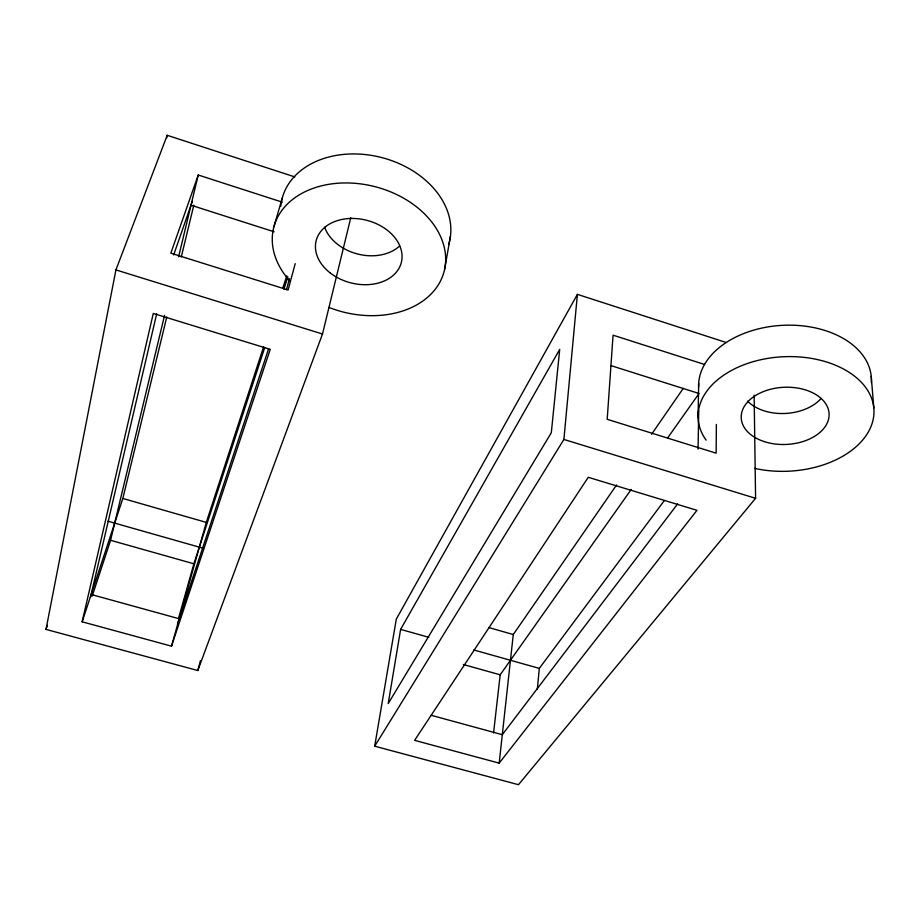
<?xml version="1.0" encoding="UTF-8"?>
<svg xmlns="http://www.w3.org/2000/svg" width="920" height="920" viewBox="0 0 920 920"><rect width="100%" height="100%" fill="white"/><g stroke="black" fill="none" stroke-linecap="round" stroke-linejoin="round"><path stroke-width="1.38" d="M716.369 424.43L716.151 453.169L607.2 419.313L613.065 335.179L704.513 364.458M698.073 417.645L698.682 383.284M698.061 449.132L698.74 410.619M754.135 395.14L755.584 498.306L518.477 784.702L374.693 746.189L563.891 439.449L577.403 294.365L726.213 342.493M537.314 689.459L539.304 668.391L664.378 500.491M499.18 763.14L696.981 510.312L588.259 477.296L414.621 740.347L499.18 763.14L513.279 634.524L616.584 484.943M493.568 732.941L500.181 674.808L631.212 489.451M400.614 629.383L388.217 703.57L551.322 432.71L559.705 349.37L400.614 629.383L428.812 637.318M374.693 746.189L396.301 619.137L577.403 294.365M444.555 269.629L450.432 236.394M350.784 217.66L322.494 334.017L197.811 670.53L46 629.406L115.92 269.905L167.198 135.297L294.779 176.905M166.612 138.103L167.198 135.297M82.145 621.805L153.283 313.444L270.238 349.358L171.511 646.173L82.145 621.805L122.831 498.467L166.773 316.94M90.505 597.252L156.676 313.846M92.207 596.114L110.572 540.293L164.553 315.365M178.606 256.806L198.237 175.007L282.348 202.181M181.297 256.898L193.809 205.229M197.811 670.53L200.376 660.859M295.216 263.637L288.086 289.984L170.833 253.172L198.237 175.007M286.442 289.754L289.443 278.702M178.503 618.424L193.879 563.787L264.627 347.875M171.511 646.173L206.287 522.399L263.649 346.702M273.873 226.906L282.221 198.191M282.773 288.144L286.775 275.885M283.854 289.179L287.88 276.897M177.433 624.116L268.617 348.749M46 629.406L47.414 625.335M173.673 254.92L192.372 201.238M651.556 434.297L683.284 388.355M667.609 437.966L699.039 393.507L610.845 365.573M677.591 503.93L502.297 734.689L431.216 715.3M91.149 594.481L179.216 618.769M463.358 664.516L500.181 674.808M110.572 540.293L193.879 563.787M473.708 649.945L539.304 668.391M488.692 627.532L513.279 634.524M107.927 521.203L203.469 548.332M122.831 498.467L206.287 522.399M563.891 439.449L755.584 498.306M115.92 269.905L322.494 334.017M190.992 205.206L274.079 231.771M871.228 376.475L873.827 407.997M821.088 398.486A43.205 28.75 -3.2 0 1 747.592 401.166M706.134 440.162A88.032 57.293 -2.7 0 1 771.42 357.834A88.032 57.293 -2.7 0 1 873.574 417.197A88.032 57.293 -2.7 0 1 754.733 468.406M698.625 386.86A86.48 57.592 -3.3 0 1 785.921 325.197A86.48 57.592 -3.3 0 1 871.332 382.582M289.627 280.749A87.986 64.664 14.5 0 1 332.35 183.804A87.986 64.664 14.5 0 1 445.648 260.59A87.986 64.664 14.5 0 1 329.038 307.464M399.613 246.008A43.16 32.372 14.8 0 1 357.891 254.081A43.16 32.372 14.8 0 1 324.61 227.183M280.784 206.241A86.388 64.837 14.8 0 1 281.117 203.527M281.336 202.181A86.388 64.837 14.8 0 1 380.995 157.377A86.388 64.837 14.8 0 1 448.695 244.329M763.956 441.508A43.976 28.601 -2.7 0 0 829.104 414.08A43.976 28.601 -2.7 0 0 762.427 391.978A43.976 28.601 -2.7 0 0 763.956 441.508M330.061 272.826A43.953 32.28 14.5 0 0 401.2 262.959A43.953 32.28 14.5 0 0 344.977 218.937A43.953 32.28 14.5 0 0 330.061 272.826"/></g></svg>
